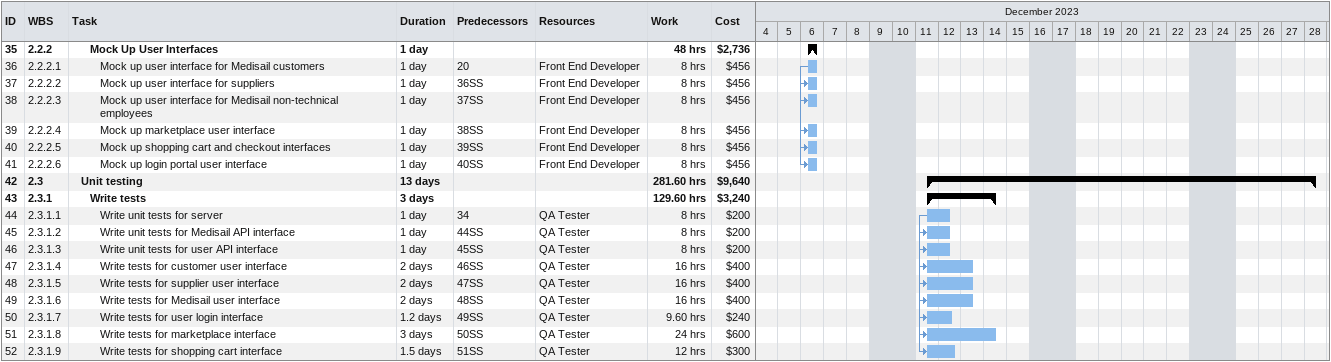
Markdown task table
| ID | WBS | Task | Duration | Start | Finish | Predecessors | Resources | Work (h) | Cost ($) |
|---|---|---|---|---|---|---|---|---|---|
| 35 | 2.2.2 | **Mock Up User Interfaces** | 1d | 2023-12-06 | 2023-12-06 |  |  | 48 | 2736 |
| 36 | 2.2.2.1 | Mock up user interface for Medisail customers | 1d | 2023-12-06 | 2023-12-06 | 20 | Front End Developer | 8 | 456 |
| 37 | 2.2.2.2 | Mock up user interface for suppliers | 1d | 2023-12-06 | 2023-12-06 | 36SS | Front End Developer | 8 | 456 |
| 38 | 2.2.2.3 | Mock up user interface for Medisail non-technical employees | 1d | 2023-12-06 | 2023-12-06 | 37SS | Front End Developer | 8 | 456 |
| 39 | 2.2.2.4 | Mock up marketplace user interface | 1d | 2023-12-06 | 2023-12-06 | 38SS | Front End Developer | 8 | 456 |
| 40 | 2.2.2.5 | Mock up shopping cart and checkout interfaces | 1d | 2023-12-06 | 2023-12-06 | 39SS | Front End Developer | 8 | 456 |
| 41 | 2.2.2.6 | Mock up login portal user interface | 1d | 2023-12-06 | 2023-12-06 | 40SS | Front End Developer | 8 | 456 |
| 42 | 2.3 | **Unit testing** | 13d | 2023-12-11 | 2023-12-28 |  |  | 281.60 | 9640 |
| 43 | 2.3.1 | **Write tests** | 3d | 2023-12-11 | 2023-12-14 |  |  | 129.60 | 3240 |
| 44 | 2.3.1.1 | Write unit tests for server | 1d | 2023-12-11 | 2023-12-12 | 34 | QA Tester | 8 | 200 |
| 45 | 2.3.1.2 | Write unit tests for Medisail API interface | 1d | 2023-12-11 | 2023-12-12 | 44SS | QA Tester | 8 | 200 |
| 46 | 2.3.1.3 | Write unit tests for user API interface | 1d | 2023-12-11 | 2023-12-12 | 45SS | QA Tester | 8 | 200 |
| 47 | 2.3.1.4 | Write tests for customer user interface | 2d | 2023-12-11 | 2023-12-13 | 46SS | QA Tester | 16 | 400 |
| 48 | 2.3.1.5 | Write tests for supplier user interface | 2d | 2023-12-11 | 2023-12-13 | 47SS | QA Tester | 16 | 400 |
| 49 | 2.3.1.6 | Write tests for Medisail user interface | 2d | 2023-12-11 | 2023-12-13 | 48SS | QA Tester | 16 | 400 |
| 50 | 2.3.1.7 | Write tests for user login interface | 1.2d | 2023-12-11 | 2023-12-12 | 49SS | QA Tester | 9.60 | 240 |
| 51 | 2.3.1.8 | Write tests for marketplace interface | 3d | 2023-12-11 | 2023-12-14 | 50SS | QA Tester | 24 | 600 |
| 52 | 2.3.1.9 | Write tests for shopping cart interface | 1.5d | 2023-12-11 | 2023-12-12 | 51SS | QA Tester | 12 | 300 |
